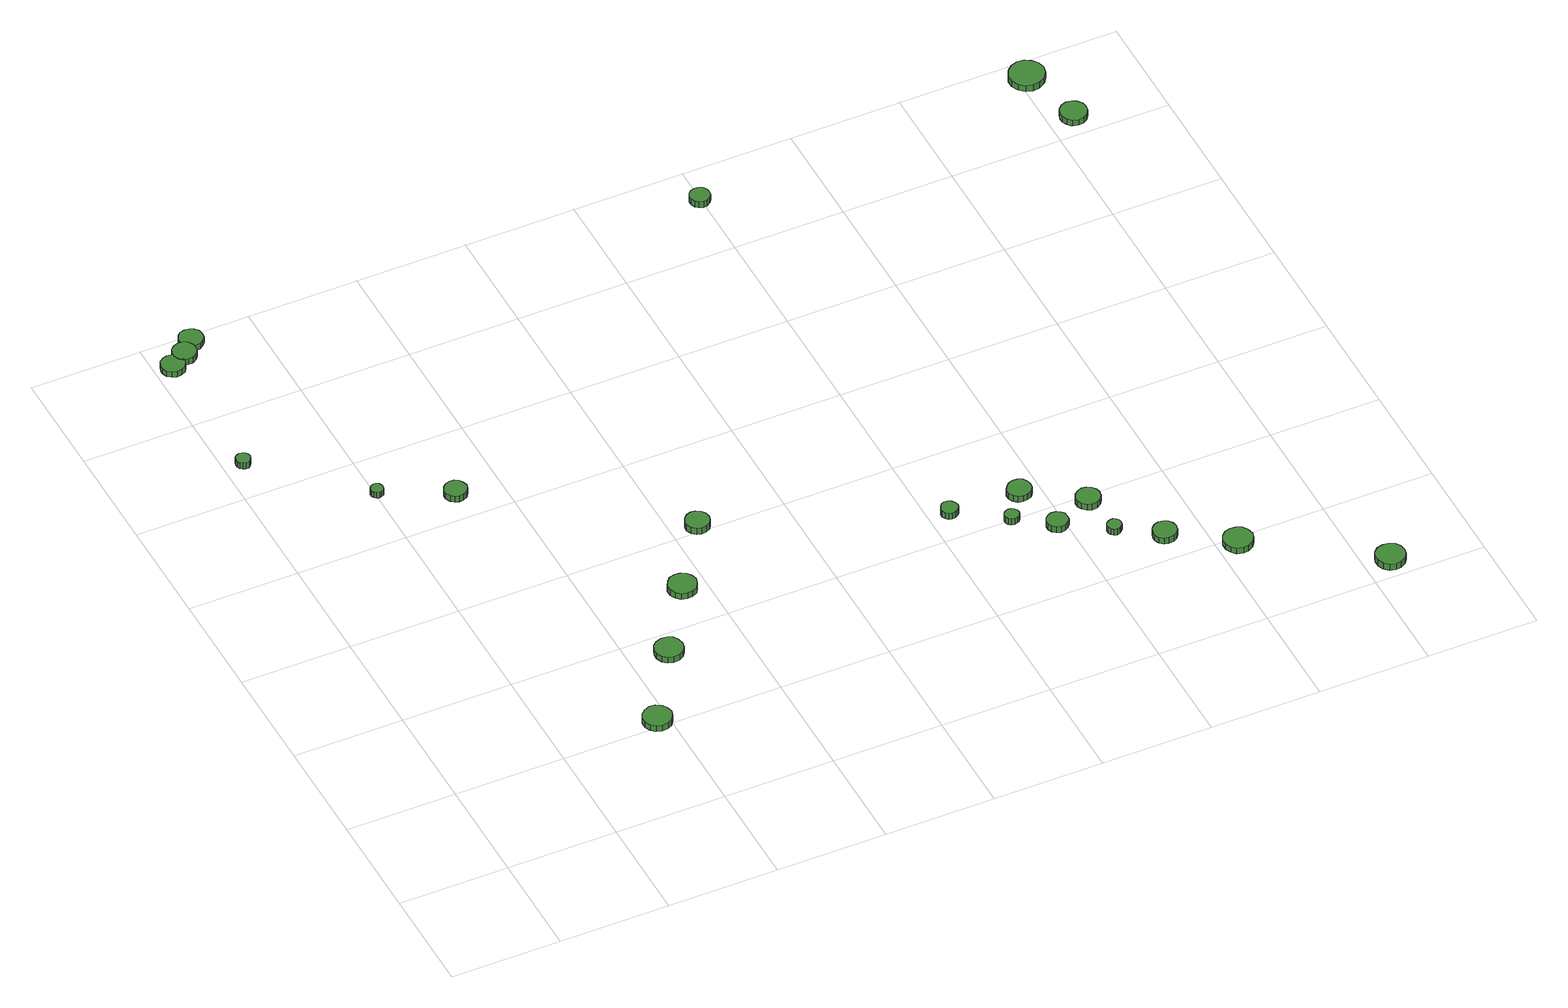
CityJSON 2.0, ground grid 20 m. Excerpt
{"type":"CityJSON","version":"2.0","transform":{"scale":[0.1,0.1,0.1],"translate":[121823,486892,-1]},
"CityObjects":{
"tree1":{"type":"SolitaryVegetationObject","attributes":{"function":"something"},"geometry":[{"type":"MultiSurface","lod":"1","boundaries":[[[0,1,2,3,4,5,6,7,8,9,10,11,12,13,14]],[[15,16,17,18,19,20,21,22,23,24,25,26,27,28,29]],[[0,29,28,1]],[[1,28,27,2]],[[2,27,26,3]],[[3,26,25,4]],[[4,25,24,5]],[[5,24,23,6]],[[6,23,22,7]],[[7,22,21,8]],[[8,21,20,9]],[[9,20,19,10]],[[10,19,18,11]],[[11,18,17,12]],[[12,17,16,13]],[[13,16,15,14]],[[14,15,29,0]]]}]},
"tree2":{"type":"SolitaryVegetationObject","attributes":{"function":"something"},"geometry":[{"type":"MultiSurface","lod":"1","boundaries":[[[30,31,32,33,34,35,36,37,38,39,40,41,42,43,44]],[[45,46,47,48,49,50,51,52,53,54,55,56,57,58,59]],[[30,59,58,31]],[[31,58,57,32]],[[32,57,56,33]],[[33,56,55,34]],[[34,55,54,35]],[[35,54,53,36]],[[36,53,52,37]],[[37,52,51,38]],[[38,51,50,39]],[[39,50,49,40]],[[40,49,48,41]],[[41,48,47,42]],[[42,47,46,43]],[[43,46,45,44]],[[44,45,59,30]]]}]},
"tree3":{"type":"SolitaryVegetationObject","attributes":{"function":"something"},"geometry":[{"type":"MultiSurface","lod":"1","boundaries":[[[60,61,62,63,64,65,66,67,68,69,70,71,72,73,74]],[[75,76,77,78,79,80,81,82,83,84,85,86,87,88,89]],[[60,89,88,61]],[[61,88,87,62]],[[62,87,86,63]],[[63,86,85,64]],[[64,85,84,65]],[[65,84,83,66]],[[66,83,82,67]],[[67,82,81,68]],[[68,81,80,69]],[[69,80,79,70]],[[70,79,78,71]],[[71,78,77,72]],[[72,77,76,73]],[[73,76,75,74]],[[74,75,89,60]]]}]},
"tree4":{"type":"SolitaryVegetationObject","attributes":{"function":"something"},"geometry":[{"type":"MultiSurface","lod":"1","boundaries":[[[90,91,92,93,94,95,96,97,98,99,100,101,102,103,104]],[[105,106,107,108,109,110,111,112,113,114,115,116,117,118,119]],[[90,119,118,91]],[[91,118,117,92]],[[92,117,116,93]],[[93,116,115,94]],[[94,115,114,95]],[[95,114,113,96]],[[96,113,112,97]],[[97,112,111,98]],[[98,111,110,99]],[[99,110,109,100]],[[100,109,108,101]],[[101,108,107,102]],[[102,107,106,103]],[[103,106,105,104]],[[104,105,119,90]]]}]},
"tree5":{"type":"SolitaryVegetationObject","attributes":{"function":"something"},"geometry":[{"type":"MultiSurface","lod":"1","boundaries":[[[120,121,122,123,124,125,126,127,128,129,130,131,132,133,134]],[[135,136,137,138,139,140,141,142,143,144,145,146,147,148,149]],[[120,149,148,121]],[[121,148,147,122]],[[122,147,146,123]],[[123,146,145,124]],[[124,145,144,125]],[[125,144,143,126]],[[126,143,142,127]],[[127,142,141,128]],[[128,141,140,129]],[[129,140,139,130]],[[130,139,138,131]],[[131,138,137,132]],[[132,137,136,133]],[[133,136,135,134]],[[134,135,149,120]]]}]},
"tree6":{"type":"SolitaryVegetationObject","attributes":{"function":"something"},"geometry":[{"type":"MultiSurface","lod":"1","boundaries":[[[150,151,152,153,154,155,156,157,158,159,160,161,162,163,164]],[[165,166,167,168,169,170,171,172,173,174,175,176,177,178,179]],[[150,179,178,151]],[[151,178,177,152]],[[152,177,176,153]],[[153,176,175,154]],[[154,175,174,155]],[[155,174,173,156]],[[156,173,172,157]],[[157,172,171,158]],[[158,171,170,159]],[[159,170,169,160]],[[160,169,168,161]],[[161,168,167,162]],[[162,167,166,163]],[[163,166,165,164]],[[164,165,179,150]]]}]},
"tree7":{"type":"SolitaryVegetationObject","attributes":{"function":"something"},"geometry":[{"type":"MultiSurface","lod":"1","boundaries":[[[180,181,182,183,184,185,186,187,188,189,190,191,192,193,194]],[[195,196,197,198,199,200,201,202,203,204,205,206,207,208,209]],[[180,209,208,181]],[[181,208,207,182]],[[182,207,206,183]],[[183,206,205,184]],[[184,205,204,185]],[[185,204,203,186]],[[186,203,202,187]],[[187,202,201,188]],[[188,201,200,189]],[[189,200,199,190]],[[190,199,198,191]],[[191,198,197,192]],[[192,197,196,193]],[[193,196,195,194]],[[194,195,209,180]]]}]},
"tree8":{"type":"SolitaryVegetationObject","attributes":{"function":"something"},"geometry":[{"type":"MultiSurface","lod":"1","boundaries":[[[210,211,212,213,214,215,216,217,218,219,220,221,222,223,224]],[[225,226,227,228,229,230,231,232,233,234,235,236,237,238,239]],[[210,239,238,211]],[[211,238,237,212]],[[212,237,236,213]],[[213,236,235,214]],[[214,235,234,215]],[[215,234,233,216]],[[216,233,232,217]],[[217,232,231,218]],[[218,231,230,219]],[[219,230,229,220]],[[220,229,228,221]],[[221,228,227,222]],[[222,227,226,223]],[[223,226,225,224]],[[224,225,239,210]]]}]},
"tree9":{"type":"SolitaryVegetationObject","attributes":{"function":"something"},"geometry":[{"type":"MultiSurface","lod":"1","boundaries":[[[240,241,242,243,244,245,246,247,248,249,250,251,252,253,254]],[[255,256,257,258,259,260,261,262,263,264,265,266,267,268,269]],[[240,269,268,241]],[[241,268,267,242]],[[242,267,266,243]],[[243,266,265,244]],[[244,265,264,245]],[[245,264,263,246]],[[246,263,262,247]],[[247,262,261,248]],[[248,261,260,249]],[[249,260,259,250]],[[250,259,258,251]],[[251,258,257,252]],[[252,257,256,253]],[[253,256,255,254]],[[254,255,269,240]]]}]},
"tree10":{"type":"SolitaryVegetationObject","attributes":{"function":"something"},"geometry":[{"type":"MultiSurface","lod":"1","boundaries":[[[270,271,272,273,274,275,276,277,278,279,280,281,282,283,284]],[[285,286,287,288,289,290,291,292,293,294,295,296,297,298,299]],[[270,299,298,271]],[[271,298,297,272]],[[272,297,296,273]],[[273,296,295,274]],[[274,295,294,275]],[[275,294,293,276]],[[276,293,292,277]],[[277,292,291,278]],[[278,291,290,279]],[[279,290,289,280]],[[280,289,288,281]],[[281,288,287,282]],[[282,287,286,283]],[[283,286,285,284]],[[284,285,299,270]]]}]},
"tree11":{"type":"SolitaryVegetationObject","attributes":{"function":"something"},"geometry":[{"type":"MultiSurface","lod":"1","boundaries":[[[300,301,302,303,304,305,306,307,308,309,310,311,312,313,314]],[[315,316,317,318,319,320,321,322,323,324,325,326,327,328,329]],[[300,329,328,301]],[[301,328,327,302]],[[302,327,326,303]],[[303,326,325,304]],[[304,325,324,305]],[[305,324,323,306]],[[306,323,322,307]],[[307,322,321,308]],[[308,321,320,309]],[[309,320,319,310]],[[310,319,318,311]],[[311,318,317,312]],[[312,317,316,313]],[[313,316,315,314]],[[314,315,329,300]]]}]},
"tree12":{"type":"SolitaryVegetationObject","attributes":{"function":"something"},"geometry":[{"type":"MultiSurface","lod":"1","boundaries":[[[330,331,332,333,334,335,336,337,338,339,340,341,342,343,344]],[[345,346,347,348,349,350,351,352,353,354,355,356,357,358,359]],[[330,359,358,331]],[[331,358,357,332]],[[332,357,356,333]],[[333,356,355,334]],[[334,355,354,335]],[[335,354,353,336]],[[336,353,352,337]],[[337,352,351,338]],[[338,351,350,339]],[[339,350,349,340]],[[340,349,348,341]],[[341,348,347,342]],[[342,347,346,343]],[[343,346,345,344]],[[344,345,359,330]]]}]},
"tree13":{"type":"SolitaryVegetationObject","attributes":{"function":"something"},"geometry":[{"type":"MultiSurface","lod":"1","boundaries":[[[360,361,362,363,364,365,366,367,368,369,370,371,372,373,374]],[[375,376,377,378,379,380,381,382,383,384,385,386,387,388,389]],[[360,389,388,361]],[[361,388,387,362]],[[362,387,386,363]],[[363,386,385,364]],[[364,385,384,365]],[[365,384,383,366]],[[366,383,382,367]],[[367,382,381,368]],[[368,381,380,369]],[[369,380,379,370]],[[370,379,378,371]],[[371,378,377,372]],[[372,377,376,373]],[[373,376,375,374]],[[374,375,389,360]]]}]},
"tree14":{"type":"SolitaryVegetationObject","attributes":{"function":"something"},"geometry":[{"type":"MultiSurface","lod":"1","boundaries":[[[390,391,392,393,394,395,396,397,398,399,400,401,402,403,404]],[[405,406,407,408,409,410,411,412,413,414,415,416,417,418,419]],[[390,419,418,391]],[[391,418,417,392]],[[392,417,416,393]],[[393,416,415,394]],[[394,415,414,395]],[[395,414,413,396]],[[396,413,412,397]],[[397,412,411,398]],[[398,411,410,399]],[[399,410,409,400]],[[400,409,408,401]],[[401,408,407,402]],[[402,407,406,403]],[[403,406,405,404]],[[404,405,419,390]]]}]},
"tree15":{"type":"SolitaryVegetationObject","attributes":{"function":"something"},"geometry":[{"type":"MultiSurface","lod":"1","boundaries":[[[420,421,422,423,424,425,426,427,428,429,430,431,432,433,434]],[[435,436,437,438,439,440,441,442,443,444,445,446,447,448,449]],[[420,449,448,421]],[[421,448,447,422]],[[422,447,446,423]],[[423,446,445,424]],[[424,445,444,425]],[[425,444,443,426]],[[426,443,442,427]],[[427,442,441,428]],[[428,441,440,429]],[[429,440,439,430]],[[430,439,438,431]],[[431,438,437,432]],[[432,437,436,433]],[[433,436,435,434]],[[434,435,449,420]]]}]},
"tree16":{"type":"SolitaryVegetationObject","attributes":{"function":"something"},"geometry":[{"type":"MultiSurface","lod":"1","boundaries":[[[450,451,452,453,454,455,456,457,458,459,460,461,462,463,464]],[[465,466,467,468,469,470,471,472,473,474,475,476,477,478,479]],[[450,479,478,451]],[[451,478,477,452]],[[452,477,476,453]],[[453,476,475,454]],[[454,475,474,455]],[[455,474,473,456]],[[456,473,472,457]],[[457,472,471,458]],[[458,471,470,459]],[[459,470,469,460]],[[460,469,468,461]],[[461,468,467,462]],[[462,467,466,463]],[[463,466,465,464]],[[464,465,479,450]]]}]},
"tree17":{"type":"SolitaryVegetationObject","attributes":{"function":"something"},"geometry":[{"type":"MultiSurface","lod":"1","boundaries":[[[480,481,482,483,484,485,486,487,488,489,490,491,492,493,494]],[[495,496,497,498,499,500,501,502,503,504,505,506,507,508,509]],[[480,509,508,481]],[[481,508,507,482]],[[482,507,506,483]],[[483,506,505,484]],[[484,505,504,485]],[[485,504,503,486]],[[486,503,502,487]],[[487,502,501,488]],[[488,501,500,489]],[[489,500,499,490]],[[490,499,498,491]],[[491,498,497,492]],[[492,497,496,493]],[[493,496,495,494]],[[494,495,509,480]]]}]},
"tree18":{"type":"SolitaryVegetationObject","attributes":{"function":"something"},"geometry":[{"type":"MultiSurface","lod":"1","boundaries":[[[510,511,512,513,514,515,516,517,518,519,520,521,522,523,524]],[[525,526,527,528,529,530,531,532,533,534,535,536,537,538,539]],[[510,539,538,511]],[[511,538,537,512]],[[512,537,536,513]],[[513,536,535,514]],[[514,535,534,515]],[[515,534,533,516]],[[516,533,532,517]],[[517,532,531,518]],[[518,531,530,519]],[[519,530,529,520]],[[520,529,528,521]],[[521,528,527,522]],[[522,527,526,523]],[[523,526,525,524]],[[524,525,539,510]]]}]},
"tree19":{"type":"SolitaryVegetationObject","attributes":{"function":"something"},"geometry":[{"type":"MultiSurface","lod":"1","boundaries":[[[540,541,542,543,544,545,546,547,548,549,550,551,552,553,554]],[[555,556,557,558,559,560,561,562,563,564,565,566,567,568,569]],[[540,569,568,541]],[[541,568,567,542]],[[542,567,566,543]],[[543,566,565,544]],[[544,565,564,545]],[[545,564,563,546]],[[546,563,562,547]],[[547,562,561,548]],[[548,561,560,549]],[[549,560,559,550]],[[550,559,558,551]],[[551,558,557,552]],[[552,557,556,553]],[[553,556,555,554]],[[554,555,569,540]]]}]},
"tree20":{"type":"SolitaryVegetationObject","attributes":{"function":"something"},"geometry":[{"type":"MultiSurface","lod":"1","boundaries":[[[570,571,572,573,574,575,576,577,578,579,580,581,582,583,584]],[[585,586,587,588,589,590,591,592,593,594,595,596,597,598,599]],[[570,599,598,571]],[[571,598,597,572]],[[572,597,596,573]],[[573,596,595,574]],[[574,595,594,575]],[[575,594,593,576]],[[576,593,592,577]],[[577,592,591,578]],[[578,591,590,579]],[[579,590,589,580]],[[580,589,588,581]],[[581,588,587,582]],[[582,587,586,583]],[[583,586,585,584]],[[584,585,599,570]]]}]},
"tree21":{"type":"SolitaryVegetationObject","attributes":{"function":"something"},"geometry":[{"type":"MultiSurface","lod":"1","boundaries":[[[600,601,602,603,604,605,606,607,608,609,610,611,612,613,614]],[[615,616,617,618,619,620,621,622,623,624,625,626,627,628,629]],[[600,629,628,601]],[[601,628,627,602]],[[602,627,626,603]],[[603,626,625,604]],[[604,625,624,605]],[[605,624,623,606]],[[606,623,622,607]],[[607,622,621,608]],[[608,621,620,609]],[[609,620,619,610]],[[610,619,618,611]],[[611,618,617,612]],[[612,617,616,613]],[[613,616,615,614]],[[614,615,629,600]]]}]},
"tree22":{"type":"SolitaryVegetationObject","attributes":{"function":"something"},"geometry":[{"type":"MultiSurface","lod":"1","boundaries":[[[630,631,632,633,634,635,636,637,638,639,640,641,642,643,644]],[[645,646,647,648,649,650,651,652,653,654,655,656,657,658,659]],[[630,659,658,631]],[[631,658,657,632]],[[632,657,656,633]],[[633,656,655,634]],[[634,655,654,635]],[[635,654,653,636]],[[636,653,652,637]],[[637,652,651,638]],[[638,651,650,639]],[[639,650,649,640]],[[640,649,648,641]],[[641,648,647,642]],[[642,647,646,643]],[[643,646,645,644]],[[644,645,659,630]]]}]}
},
"vertices":[
[48,1078,24],[46,1083,24],[43,1088,24],[39,1090,24],[33,1091,24],[28,1089,24],[24,1086,24],[22,1081,24],[22,1075,24],[24,1070,24],[28,1067,24],[33,1065,24],[39,1065,24],[43,1068,24],[46,1073,24],[46,1073,11],[43,1068,11],[39,1065,11],[33,1065,11],[28,1067,11],[24,1070,11],[22,1075,11],[22,1081,11],[24,1086,11],[28,1089,11],[33,1091,11],[39,1090,11],[43,1088,11],[46,1083,11],[48,1078,11],
[51,1335,26],[49,1344,26],[44,1351,26],[36,1355,26],[27,1356,26],[19,1353,26],[12,1348,26],[9,1339,26],[9,1331,26],[12,1322,26],[19,1317,26],[27,1314,26],[36,1315,26],[44,1319,26],[49,1326,26],[49,1326,14],[44,1319,14],[36,1315,14],[27,1314,14],[19,1317,14],[12,1322,14],[9,1331,14],[9,1339,14],[12,1348,14],[19,1353,14],[27,1356,14],[36,1355,14],[44,1351,14],[49,1344,14],[51,1335,14],
[406,214,22],[403,225,22],[397,233,22],[388,239,22],[377,240,22],[367,236,22],[359,229,22],[355,220,22],[355,209,22],[359,199,22],[367,192,22],[377,189,22],[388,190,22],[397,195,22],[403,204,22],[403,204,9],[397,195,9],[388,190,9],[377,189,9],[367,192,9],[359,199,9],[355,209,9],[355,220,9],[359,229,9],[367,236,9],[377,240,9],[388,239,9],[397,233,9],[403,225,9],[406,214,9],
[205,898,42],[204,902,42],[202,906,42],[197,909,42],[193,909,42],[188,908,42],[185,904,42],[183,900,42],[183,895,42],[185,891,42],[188,888,42],[193,886,42],[197,887,42],[202,889,42],[204,893,42],[204,893,30],[202,889,30],[197,887,30],[193,886,30],[188,888,30],[185,891,30],[183,895,30],[183,900,30],[185,904,30],[188,908,30],[193,909,30],[197,909,30],[202,906,30],[204,902,30],[205,898,30],
[81,1354,27],[79,1362,27],[74,1370,27],[66,1374,27],[57,1375,27],[49,1372,27],[42,1366,27],[39,1358,27],[39,1349,27],[42,1341,27],[49,1335,27],[57,1333,27],[66,1333,27],[74,1338,27],[79,1345,27],[79,1345,14],[74,1338,14],[66,1333,14],[57,1333,14],[49,1335,14],[42,1341,14],[39,1349,14],[39,1358,14],[42,1366,14],[49,1372,14],[57,1375,14],[66,1374,14],[74,1370,14],[79,1362,14],[81,1354,14],
[105,1379,26],[104,1388,26],[98,1395,26],[91,1399,26],[82,1400,26],[73,1398,26],[67,1392,26],[63,1384,26],[63,1375,26],[67,1367,26],[73,1361,26],[82,1358,26],[91,1359,26],[98,1363,26],[104,1370,26],[104,1370,14],[98,1363,14],[91,1359,14],[82,1358,14],[73,1361,14],[67,1367,14],[63,1375,14],[63,1384,14],[67,1392,14],[73,1398,14],[82,1400,14],[91,1399,14],[98,1395,14],[104,1388,14],[105,1379,14],
[335,848,34],[333,856,34],[328,863,34],[321,867,34],[313,868,34],[305,865,34],[299,860,34],[295,852,34],[295,844,34],[299,836,34],[305,831,34],[313,828,34],[321,829,34],[328,833,34],[333,840,34],[333,840,21],[328,833,21],[321,829,21],[313,828,21],[305,831,21],[299,836,21],[295,844,21],[295,852,21],[299,860,21],[305,865,21],[313,868,21],[321,867,21],[328,863,21],[333,856,21],[335,848,21],
[494,354,24],[492,364,24],[486,373,24],[477,378,24],[466,379,24],[456,376,24],[448,369,24],[444,359,24],[444,349,24],[448,339,24],[456,332,24],[466,329,24],[477,330,24],[486,335,24],[492,344,24],[492,344,12],[486,335,12],[477,330,12],[466,329,12],[456,332,12],[448,339,12],[444,349,12],[444,359,12],[448,369,12],[456,376,12],[466,379,12],[477,378,12],[486,373,12],[492,364,12],[494,354,12],
[580,479,30],[577,490,30],[571,498,30],[562,503,30],[552,504,30],[541,501,30],[534,494,30],[529,484,30],[529,474,30],[534,464,30],[541,457,30],[552,454,30],[562,455,30],[571,460,30],[577,469,30],[577,469,17],[571,460,17],[562,455,17],[552,454,17],[541,457,17],[534,464,17],[529,474,17],[529,484,17],[534,494,17],[541,501,17],[552,504,17],[562,503,17],[571,498,17],[577,490,17],[580,479,17],
[663,602,36],[661,611,36],[656,618,36],[648,623,36],[639,624,36],[631,621,36],[624,615,36],[620,607,36],[620,598,36],[624,589,36],[631,583,36],[639,581,36],[648,582,36],[656,586,36],[661,593,36],[661,593,23],[656,586,23],[648,582,23],[639,581,23],[631,583,23],[624,589,23],[620,598,23],[620,607,23],[624,615,23],[631,621,23],[639,624,23],[648,623,23],[656,618,23],[661,611,23],[663,602,23],
[1048,449,34],[1046,456,34],[1042,461,34],[1037,464,34],[1030,465,34],[1024,463,34],[1020,458,34],[1017,452,34],[1017,446,34],[1020,440,34],[1024,436,34],[1030,434,34],[1037,435,34],[1042,438,34],[1046,443,34],[1046,443,21],[1042,438,21],[1037,435,21],[1030,434,21],[1024,436,21],[1020,440,21],[1017,446,21],[1017,452,21],[1020,458,21],[1024,463,21],[1030,465,21],[1037,464,21],[1042,461,21],[1046,456,21],[1048,449,21],
[1132,391,33],[1131,396,33],[1128,400,33],[1123,403,33],[1118,404,33],[1112,402,33],[1108,398,33],[1106,393,33],[1106,388,33],[1108,383,33],[1112,380,33],[1118,378,33],[1123,379,33],[1128,381,33],[1131,386,33],[1131,386,20],[1128,381,20],[1123,379,20],[1118,378,20],[1112,380,20],[1108,383,20],[1106,388,20],[1106,393,20],[1108,398,20],[1112,402,20],[1118,404,20],[1123,403,20],[1128,400,20],[1131,396,20],[1132,391,20],
[1200,347,32],[1199,355,32],[1194,361,32],[1187,365,32],[1179,366,32],[1172,363,32],[1166,358,32],[1163,351,32],[1163,343,32],[1166,336,32],[1172,331,32],[1179,328,32],[1187,329,32],[1194,333,32],[1199,339,32],[1199,339,19],[1194,333,19],[1187,329,19],[1179,328,19],[1172,331,19],[1166,336,19],[1163,343,19],[1163,351,19],[1166,358,19],[1172,363,19],[1179,366,19],[1187,365,19],[1194,361,19],[1199,355,19],[1200,347,19],
[1179,443,33],[1177,452,33],[1172,459,33],[1164,463,33],[1155,464,33],[1147,461,33],[1140,455,33],[1136,447,33],[1136,438,33],[1140,430,33],[1147,424,33],[1155,422,33],[1164,423,33],[1172,427,33],[1177,434,33],[1177,434,20],[1172,427,20],[1164,423,20],[1155,422,20],[1147,424,20],[1140,430,20],[1136,438,20],[1136,447,20],[1140,455,20],[1147,461,20],[1155,464,20],[1164,463,20],[1172,459,20],[1177,452,20],[1179,443,20],
[1274,295,32],[1273,301,32],[1270,305,32],[1265,308,32],[1260,308,32],[1255,306,32],[1251,303,32],[1249,298,32],[1249,293,32],[1251,288,32],[1255,284,32],[1260,282,32],[1265,283,32],[1270,286,32],[1273,290,32],[1273,290,19],[1270,286,19],[1265,283,19],[1260,282,19],[1255,284,19],[1251,288,19],[1249,293,19],[1249,298,19],[1251,303,19],[1255,306,19],[1260,308,19],[1265,308,19],[1270,305,19],[1273,301,19],[1274,295,19],
[1274,377,32],[1272,385,32],[1267,392,32],[1259,397,32],[1250,398,32],[1242,395,32],[1235,389,32],[1231,381,32],[1231,372,32],[1235,364,32],[1242,358,32],[1250,355,32],[1259,356,32],[1267,361,32],[1272,368,32],[1272,368,19],[1267,361,19],[1259,356,19],[1250,355,19],[1242,358,19],[1235,364,19],[1231,372,19],[1231,381,19],[1235,389,19],[1242,395,19],[1250,398,19],[1259,397,19],[1267,392,19],[1272,385,19],[1274,377,19],
[1014,1326,25],[1013,1334,25],[1008,1340,25],[1002,1343,25],[995,1344,25],[987,1342,25],[982,1337,25],[979,1330,25],[979,1323,25],[982,1316,25],[987,1311,25],[995,1308,25],[1002,1309,25],[1008,1313,25],[1013,1319,25],[1013,1319,12],[1008,1313,12],[1002,1309,12],[995,1308,12],[987,1311,12],[982,1316,12],[979,1323,12],[979,1330,12],[982,1337,12],[987,1342,12],[995,1344,12],[1002,1343,12],[1008,1340,12],[1013,1334,12],[1014,1326,12],
[1352,246,33],[1350,255,33],[1345,262,33],[1337,266,33],[1328,267,33],[1320,264,33],[1313,258,33],[1310,250,33],[1310,241,33],[1313,233,33],[1320,227,33],[1328,225,33],[1337,226,33],[1345,230,33],[1350,237,33],[1350,237,20],[1345,230,20],[1337,226,20],[1328,225,20],[1320,227,20],[1313,233,20],[1310,241,20],[1310,250,20],[1313,258,20],[1320,264,20],[1328,267,20],[1337,266,20],[1345,262,20],[1350,255,20],[1352,246,20],
[1458,175,33],[1455,186,33],[1449,195,33],[1439,200,33],[1429,201,33],[1418,198,33],[1410,190,33],[1406,181,33],[1406,170,33],[1410,160,33],[1418,152,33],[1429,149,33],[1439,150,33],[1449,156,33],[1455,164,33],[1455,164,21],[1449,156,21],[1439,150,21],[1429,149,21],[1418,152,21],[1410,160,21],[1406,170,21],[1406,181,21],[1410,190,21],[1418,198,21],[1429,201,21],[1439,200,21],[1449,195,21],[1455,186,21],[1458,175,21],
[1668,30,32],[1666,41,32],[1660,50,32],[1650,55,32],[1640,56,32],[1629,53,32],[1621,46,32],[1617,36,32],[1617,25,32],[1621,15,32],[1629,7,32],[1640,4,32],[1650,5,32],[1660,11,32],[1666,19,32],[1666,19,19],[1660,11,19],[1650,5,19],[1640,4,19],[1629,7,19],[1621,15,19],[1617,25,19],[1617,36,19],[1621,46,19],[1629,53,19],[1640,56,19],[1650,55,19],[1660,50,19],[1666,41,19],[1668,30,19],
[1668,1242,24],[1666,1252,24],[1660,1260,24],[1652,1265,24],[1642,1266,24],[1632,1263,24],[1625,1256,24],[1621,1247,24],[1621,1237,24],[1625,1228,24],[1632,1221,24],[1642,1218,24],[1652,1219,24],[1660,1224,24],[1666,1232,24],[1666,1232,12],[1660,1224,12],[1652,1219,12],[1642,1218,12],[1632,1221,12],[1625,1228,12],[1621,1237,12],[1621,1247,12],[1625,1256,12],[1632,1263,12],[1642,1266,12],[1652,1265,12],[1660,1260,12],[1666,1252,12],[1668,1242,12],
[1646,1358,25],[1643,1371,25],[1635,1381,25],[1624,1388,25],[1611,1389,25],[1599,1385,25],[1589,1376,25],[1583,1364,25],[1583,1351,25],[1589,1339,25],[1599,1330,25],[1611,1326,25],[1624,1328,25],[1635,1334,25],[1643,1345,25],[1643,1345,12],[1635,1334,12],[1624,1328,12],[1611,1326,12],[1599,1330,12],[1589,1339,12],[1583,1351,12],[1583,1364,12],[1589,1376,12],[1599,1385,12],[1611,1389,12],[1624,1388,12],[1635,1381,12],[1643,1371,12],[1646,1358,12]
]}
